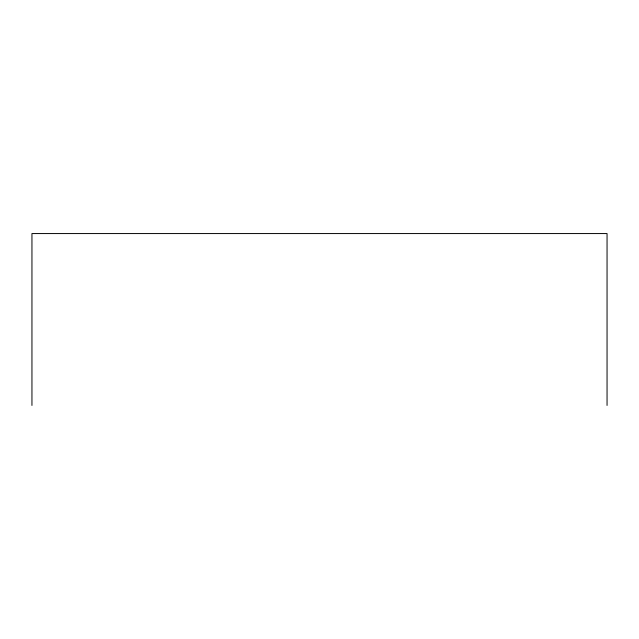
<?xml version="1.0" encoding="UTF-8"?>
<svg xmlns="http://www.w3.org/2000/svg" width="639" height="639" viewBox="0 0 639 639"><rect width="100%" height="100%" fill="white"/><g stroke="black" fill="none" stroke-linecap="round" stroke-linejoin="round"><path stroke-width="0.96" d="M607.05 405.438L607.05 233.562L31.95 233.562L31.95 405.438"/></g></svg>
